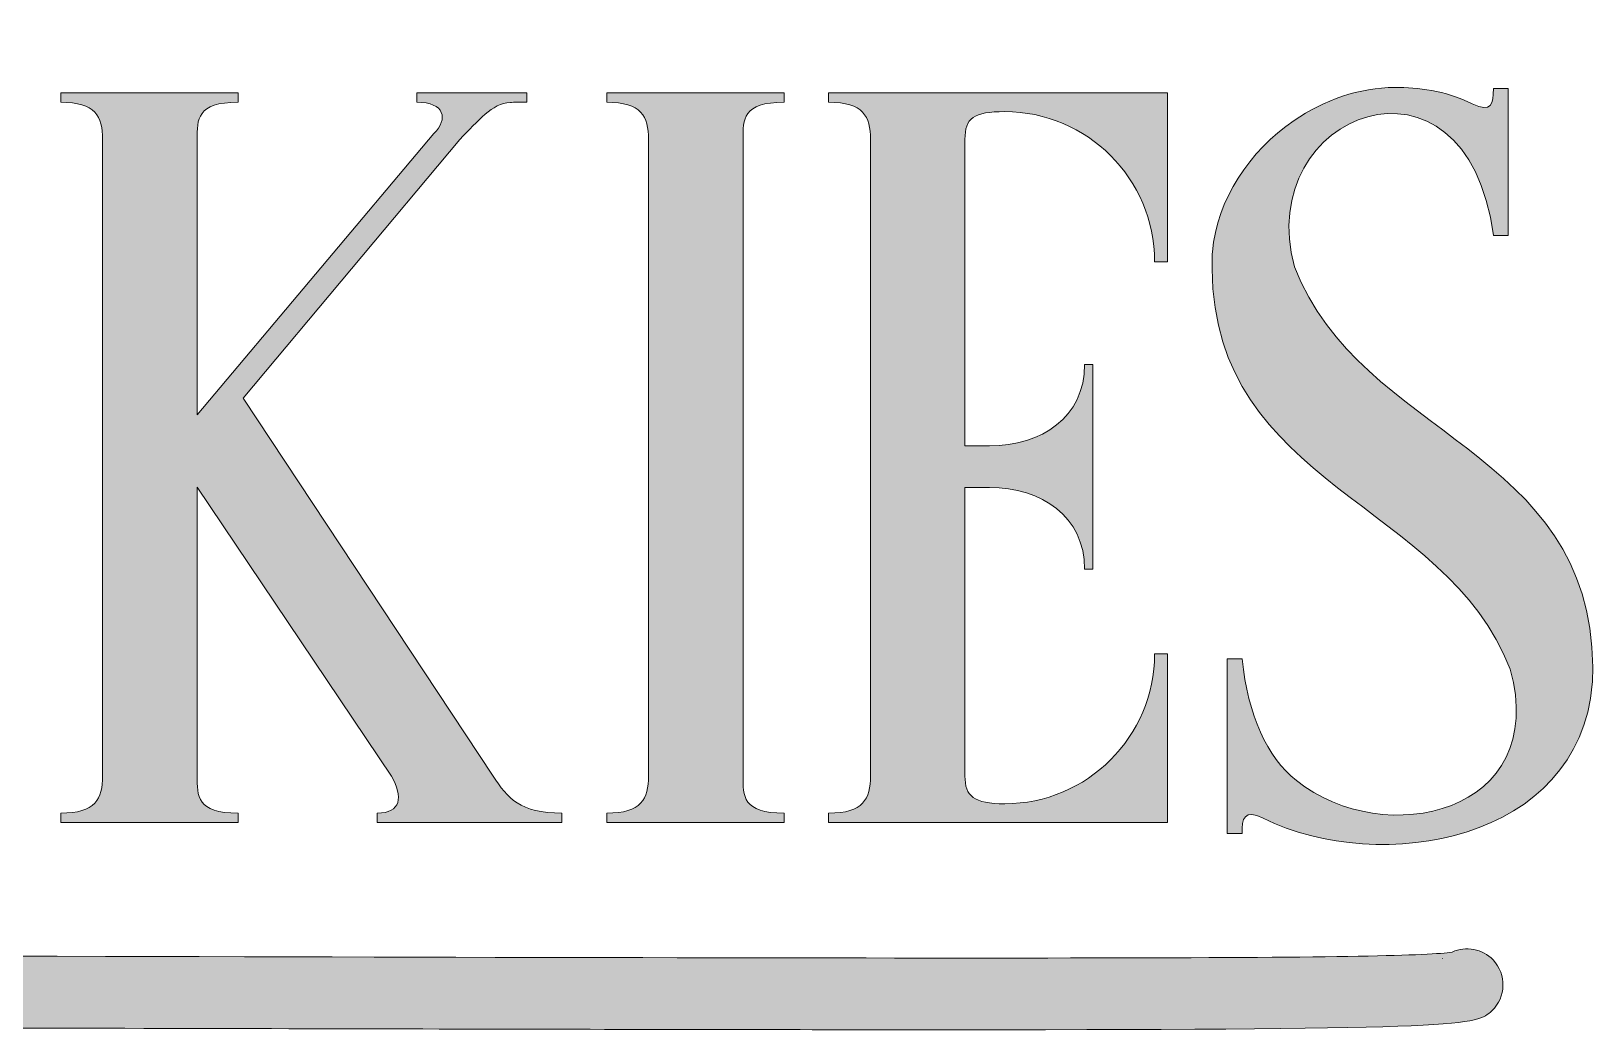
# Model space of a CAD drawing. Header units: inches. Extents: x 58 to 1022, y -797 to -283.
# Drawn here: x 833.9 to 1021.9, y -633.3 to -513 of the extents above; entities that cross this region are included whole.
import ezdxf

# ---------------------------------------------------------------- set-up
doc = ezdxf.new("R2010")
doc.units = ezdxf.units.IN
doc.header["$MEASUREMENT"] = 0
doc.layers.add('Layer 1', color=7, linetype='Continuous')

# ---------------------------------------------------------------- blocks, each defined once
blk = doc.blocks.new('block 14')
at = {"layer": 'Layer 1', "true_color": 0x680b10}
h = blk.add_hatch(color=246, dxfattribs=at)
h.dxf.hatch_style = 2
edge = h.paths.add_edge_path()
edge.add_spline(control_points=[(1021.9, -589.6), (1021.9, -590.27), (1021.89, -590.95), (1021.85, -591.64), (1020.27, -610.57), (996.43, -614.75), (982.21, -607.8), (979.91, -606.68), (979.67, -607.79), (979.67, -609.63), (979.67, -609.63), (977.88, -609.63), (977.88, -609.63), (977.88, -609.63), (977.88, -588.61), (977.88, -588.61), (977.88, -588.61), (979.67, -588.61), (979.67, -588.61), (980.43, -595.44), (982.64, -600.41), (986.22, -603.26), (996.84, -611.74), (1016.77, -607.21), (1011.96, -589.84), (1004.15, -569.6), (976.32, -567.89), (976.06, -541.64), (976.06, -541.64), (976.05, -541.64), (976.05, -541.64), (976.05, -541.64), (976.06, -541.64), (976.06, -541.64), (976.05, -540.97), (976.06, -540.29), (976.11, -539.6), (976.63, -533.29), (980.57, -527.46), (985.93, -523.79), (989.54, -521.31), (993.8, -519.81), (998.09, -519.81), (1000.9, -519.81), (1003.99, -520.11), (1007.4, -521.78), (1009.7, -522.9), (1009.94, -521.78), (1009.94, -519.94), (1009.94, -519.94), (1011.73, -519.94), (1011.73, -519.94), (1011.73, -519.94), (1011.73, -537.63), (1011.73, -537.63), (1011.73, -537.63), (1009.94, -537.63), (1009.94, -537.63), (1006.71, -513.03), (980.84, -522.82), (986, -541.4), (993.98, -562.09), (1021.64, -563.09), (1021.9, -589.6), (1021.9, -589.6), (1021.9, -589.6), (1021.9, -589.6)], knot_values=[0, 0, 0, 0, 1, 1, 1, 2, 2, 2, 3, 3, 3, 4, 4, 4, 5, 5, 5, 6, 6, 6, 7, 7, 7, 8, 8, 8, 9, 9, 9, 10, 10, 10, 11, 11, 11, 12, 12, 12, 13, 13, 13, 14, 14, 14, 15, 15, 15, 16, 16, 16, 17, 17, 17, 18, 18, 18, 19, 19, 19, 20, 20, 20, 21, 21, 21, 22, 22, 22, 22], degree=3, periodic=1)
h = blk.add_hatch(color=246, dxfattribs=at)
h.dxf.hatch_style = 2
edge = h.paths.add_edge_path()
edge.add_spline(control_points=[(897.77, -607.18), (897.77, -607.18), (897.77, -608.31), (897.77, -608.31), (897.77, -608.31), (875.55, -608.31), (875.55, -608.31), (875.55, -608.31), (875.55, -607.18), (875.55, -607.18), (878.37, -607.18), (878.71, -605.24), (877.25, -602.71), (877.25, -602.71), (853.86, -567.92), (853.86, -567.92), (853.86, -567.92), (853.86, -602.71), (853.86, -602.71), (853.86, -605.09), (853.79, -607.18), (858.79, -607.18), (858.79, -607.18), (858.79, -608.31), (858.79, -608.31), (858.79, -608.31), (837.44, -608.31), (837.44, -608.31), (837.44, -608.31), (837.44, -607.18), (837.44, -607.18), (841.63, -607.18), (842.48, -605.46), (842.48, -602.71), (842.48, -602.71), (842.48, -526.05), (842.48, -526.05), (842.48, -523.3), (841.63, -521.58), (837.44, -521.58), (837.44, -521.58), (837.44, -520.46), (837.44, -520.46), (837.44, -520.46), (858.79, -520.46), (858.79, -520.46), (858.79, -520.46), (858.79, -521.58), (858.79, -521.58), (853.79, -521.58), (853.86, -523.67), (853.86, -526.05), (853.86, -526.05), (853.86, -559.23), (853.86, -559.23), (853.86, -559.23), (882.36, -525.36), (882.36, -525.36), (884.13, -523.58), (883.67, -521.58), (880.31, -521.58), (880.31, -521.58), (880.31, -520.46), (880.31, -520.46), (880.31, -520.46), (893.57, -520.46), (893.57, -520.46), (893.57, -520.46), (893.57, -521.58), (893.57, -521.58), (893.38, -521.58), (891.75, -521.59), (891.58, -521.6), (889.33, -521.71), (887.74, -523.84), (885.48, -526.05), (885.48, -526.05), (859.4, -557.2), (859.4, -557.2), (859.4, -557.2), (889.5, -602.71), (889.5, -602.71), (891.22, -605.38), (892.77, -607.18), (897.77, -607.18)], knot_values=[0, 0, 0, 0, 1, 1, 1, 2, 2, 2, 3, 3, 3, 4, 4, 4, 5, 5, 5, 6, 6, 6, 7, 7, 7, 8, 8, 8, 9, 9, 9, 10, 10, 10, 11, 11, 11, 12, 12, 12, 13, 13, 13, 14, 14, 14, 15, 15, 15, 16, 16, 16, 17, 17, 17, 18, 18, 18, 19, 19, 19, 20, 20, 20, 21, 21, 21, 22, 22, 22, 23, 23, 23, 24, 24, 24, 25, 25, 25, 26, 26, 26, 27, 27, 27, 28, 28, 28, 28], degree=3, periodic=1)
h = blk.add_hatch(color=246, dxfattribs=at)
h.dxf.hatch_style = 2
edge = h.paths.add_edge_path()
edge.add_spline(control_points=[(919.59, -526.05), (919.59, -526.05), (919.59, -602.71), (919.59, -602.71), (919.59, -605.09), (919.52, -607.18), (924.53, -607.18), (924.53, -607.18), (924.53, -608.31), (924.53, -608.31), (924.53, -608.31), (903.17, -608.31), (903.17, -608.31), (903.17, -608.31), (903.17, -607.18), (903.17, -607.18), (907.36, -607.18), (908.21, -605.46), (908.21, -602.71), (908.21, -602.71), (908.21, -526.05), (908.21, -526.05), (908.21, -523.3), (907.36, -521.58), (903.17, -521.58), (903.17, -521.58), (903.17, -520.46), (903.17, -520.46), (903.17, -520.46), (924.53, -520.46), (924.53, -520.46), (924.53, -520.46), (924.53, -521.58), (924.53, -521.58), (919.52, -521.58), (919.59, -523.67), (919.59, -526.05)], knot_values=[0, 0, 0, 0, 1, 1, 1, 2, 2, 2, 3, 3, 3, 4, 4, 4, 5, 5, 5, 6, 6, 6, 7, 7, 7, 8, 8, 8, 9, 9, 9, 10, 10, 10, 11, 11, 11, 12, 12, 12, 12], degree=3, periodic=1)
h = blk.add_hatch(color=246, dxfattribs=at)
h.dxf.hatch_style = 2
edge = h.paths.add_edge_path()
edge.add_spline(control_points=[(970.71, -540.79), (970.71, -540.79), (969.15, -540.79), (969.15, -540.79), (969.15, -540.79), (969.15, -540.74), (969.15, -540.74), (969.15, -530.83), (961.03, -522.71), (951.12, -522.71), (947.34, -522.71), (946.31, -523.49), (946.31, -526.05), (946.31, -526.05), (946.31, -562.97), (946.31, -562.97), (946.31, -562.97), (949.25, -562.97), (949.25, -562.97), (955.56, -562.97), (960.72, -559.48), (960.72, -553.17), (960.72, -553.17), (960.72, -553.14), (960.72, -553.14), (960.72, -553.14), (961.71, -553.14), (961.71, -553.14), (961.71, -553.14), (961.71, -577.81), (961.71, -577.81), (961.71, -577.81), (960.72, -577.81), (960.72, -577.81), (960.72, -577.81), (960.72, -577.78), (960.72, -577.78), (960.72, -571.48), (955.56, -567.98), (949.25, -567.98), (949.25, -567.98), (946.31, -567.98), (946.31, -567.98), (946.31, -567.98), (946.31, -602.71), (946.31, -602.71), (946.31, -605.13), (947.34, -606.05), (951.12, -606.05), (961.03, -606.05), (969.15, -597.94), (969.15, -588.02), (969.15, -588.02), (969.15, -587.98), (969.15, -587.98), (969.15, -587.98), (970.71, -587.98), (970.71, -587.98), (970.71, -587.98), (970.71, -608.31), (970.71, -608.31), (970.71, -608.31), (929.89, -608.31), (929.89, -608.31), (929.89, -608.31), (929.89, -607.18), (929.89, -607.18), (934.08, -607.18), (934.93, -605.46), (934.93, -602.71), (934.93, -602.71), (934.93, -526.05), (934.93, -526.05), (934.93, -523.3), (934.08, -521.58), (929.89, -521.58), (929.89, -521.58), (929.89, -520.46), (929.89, -520.46), (929.89, -520.46), (970.71, -520.46), (970.71, -520.46), (970.71, -520.46), (970.71, -540.79), (970.71, -540.79)], knot_values=[0, 0, 0, 0, 1, 1, 1, 2, 2, 2, 3, 3, 3, 4, 4, 4, 5, 5, 5, 6, 6, 6, 7, 7, 7, 8, 8, 8, 9, 9, 9, 10, 10, 10, 11, 11, 11, 12, 12, 12, 13, 13, 13, 14, 14, 14, 15, 15, 15, 16, 16, 16, 17, 17, 17, 18, 18, 18, 19, 19, 19, 20, 20, 20, 21, 21, 21, 22, 22, 22, 23, 23, 23, 24, 24, 24, 25, 25, 25, 26, 26, 26, 27, 27, 27, 28, 28, 28, 28], degree=3, periodic=1)
at = {"layer": 'Layer 1', "lineweight": 0}
for points, knots in [([(1021.9, -589.6), (1021.9, -590.27), (1021.89, -590.95), (1021.85, -591.64), (1020.27, -610.57), (996.43, -614.75), (982.21, -607.8), (979.91, -606.68), (979.67, -607.79), (979.67, -609.63), (979.67, -609.63), (977.88, -609.63), (977.88, -609.63), (977.88, -609.63), (977.88, -588.61), (977.88, -588.61), (977.88, -588.61), (979.67, -588.61), (979.67, -588.61), (980.43, -595.44), (982.64, -600.41), (986.22, -603.26), (996.84, -611.74), (1016.77, -607.21), (1011.96, -589.84), (1004.15, -569.6), (976.32, -567.89), (976.06, -541.64), (976.06, -541.64), (976.05, -541.64), (976.05, -541.64), (976.05, -541.64), (976.06, -541.64), (976.06, -541.64), (976.05, -540.97), (976.06, -540.29), (976.11, -539.6), (976.63, -533.29), (980.57, -527.46), (985.93, -523.79), (989.54, -521.31), (993.8, -519.81), (998.09, -519.81), (1000.9, -519.81), (1003.99, -520.11), (1007.4, -521.78), (1009.7, -522.9), (1009.94, -521.78), (1009.94, -519.94), (1009.94, -519.94), (1011.73, -519.94), (1011.73, -519.94), (1011.73, -519.94), (1011.73, -537.63), (1011.73, -537.63), (1011.73, -537.63), (1009.94, -537.63), (1009.94, -537.63), (1006.71, -513.03), (980.84, -522.82), (986, -541.4), (993.98, -562.09), (1021.64, -563.09), (1021.9, -589.6), (1021.9, -589.6), (1021.9, -589.6), (1021.9, -589.6)], [0, 0, 0, 0, 1, 1, 1, 2, 2, 2, 3, 3, 3, 4, 4, 4, 5, 5, 5, 6, 6, 6, 7, 7, 7, 8, 8, 8, 9, 9, 9, 10, 10, 10, 11, 11, 11, 12, 12, 12, 13, 13, 13, 14, 14, 14, 15, 15, 15, 16, 16, 16, 17, 17, 17, 18, 18, 18, 19, 19, 19, 20, 20, 20, 21, 21, 21, 22, 22, 22, 22]), ([(897.77, -607.18), (897.77, -607.18), (897.77, -608.31), (897.77, -608.31), (897.77, -608.31), (875.55, -608.31), (875.55, -608.31), (875.55, -608.31), (875.55, -607.18), (875.55, -607.18), (878.37, -607.18), (878.71, -605.24), (877.25, -602.71), (877.25, -602.71), (853.86, -567.92), (853.86, -567.92), (853.86, -567.92), (853.86, -602.71), (853.86, -602.71), (853.86, -605.09), (853.79, -607.18), (858.79, -607.18), (858.79, -607.18), (858.79, -608.31), (858.79, -608.31), (858.79, -608.31), (837.44, -608.31), (837.44, -608.31), (837.44, -608.31), (837.44, -607.18), (837.44, -607.18), (841.63, -607.18), (842.48, -605.46), (842.48, -602.71), (842.48, -602.71), (842.48, -526.05), (842.48, -526.05), (842.48, -523.3), (841.63, -521.58), (837.44, -521.58), (837.44, -521.58), (837.44, -520.46), (837.44, -520.46), (837.44, -520.46), (858.79, -520.46), (858.79, -520.46), (858.79, -520.46), (858.79, -521.58), (858.79, -521.58), (853.79, -521.58), (853.86, -523.67), (853.86, -526.05), (853.86, -526.05), (853.86, -559.23), (853.86, -559.23), (853.86, -559.23), (882.36, -525.36), (882.36, -525.36), (884.13, -523.58), (883.67, -521.58), (880.31, -521.58), (880.31, -521.58), (880.31, -520.46), (880.31, -520.46), (880.31, -520.46), (893.57, -520.46), (893.57, -520.46), (893.57, -520.46), (893.57, -521.58), (893.57, -521.58), (893.38, -521.58), (891.75, -521.59), (891.58, -521.6), (889.33, -521.71), (887.74, -523.84), (885.48, -526.05), (885.48, -526.05), (859.4, -557.2), (859.4, -557.2), (859.4, -557.2), (889.5, -602.71), (889.5, -602.71), (891.22, -605.38), (892.77, -607.18), (897.77, -607.18)], [0, 0, 0, 0, 1, 1, 1, 2, 2, 2, 3, 3, 3, 4, 4, 4, 5, 5, 5, 6, 6, 6, 7, 7, 7, 8, 8, 8, 9, 9, 9, 10, 10, 10, 11, 11, 11, 12, 12, 12, 13, 13, 13, 14, 14, 14, 15, 15, 15, 16, 16, 16, 17, 17, 17, 18, 18, 18, 19, 19, 19, 20, 20, 20, 21, 21, 21, 22, 22, 22, 23, 23, 23, 24, 24, 24, 25, 25, 25, 26, 26, 26, 27, 27, 27, 28, 28, 28, 28]), ([(919.59, -526.05), (919.59, -526.05), (919.59, -602.71), (919.59, -602.71), (919.59, -605.09), (919.52, -607.18), (924.53, -607.18), (924.53, -607.18), (924.53, -608.31), (924.53, -608.31), (924.53, -608.31), (903.17, -608.31), (903.17, -608.31), (903.17, -608.31), (903.17, -607.18), (903.17, -607.18), (907.36, -607.18), (908.21, -605.46), (908.21, -602.71), (908.21, -602.71), (908.21, -526.05), (908.21, -526.05), (908.21, -523.3), (907.36, -521.58), (903.17, -521.58), (903.17, -521.58), (903.17, -520.46), (903.17, -520.46), (903.17, -520.46), (924.53, -520.46), (924.53, -520.46), (924.53, -520.46), (924.53, -521.58), (924.53, -521.58), (919.52, -521.58), (919.59, -523.67), (919.59, -526.05)], [0, 0, 0, 0, 1, 1, 1, 2, 2, 2, 3, 3, 3, 4, 4, 4, 5, 5, 5, 6, 6, 6, 7, 7, 7, 8, 8, 8, 9, 9, 9, 10, 10, 10, 11, 11, 11, 12, 12, 12, 12]), ([(970.71, -540.79), (970.71, -540.79), (969.15, -540.79), (969.15, -540.79), (969.15, -540.79), (969.15, -540.74), (969.15, -540.74), (969.15, -530.83), (961.03, -522.71), (951.12, -522.71), (947.34, -522.71), (946.31, -523.49), (946.31, -526.05), (946.31, -526.05), (946.31, -562.97), (946.31, -562.97), (946.31, -562.97), (949.25, -562.97), (949.25, -562.97), (955.56, -562.97), (960.72, -559.48), (960.72, -553.17), (960.72, -553.17), (960.72, -553.14), (960.72, -553.14), (960.72, -553.14), (961.71, -553.14), (961.71, -553.14), (961.71, -553.14), (961.71, -577.81), (961.71, -577.81), (961.71, -577.81), (960.72, -577.81), (960.72, -577.81), (960.72, -577.81), (960.72, -577.78), (960.72, -577.78), (960.72, -571.48), (955.56, -567.98), (949.25, -567.98), (949.25, -567.98), (946.31, -567.98), (946.31, -567.98), (946.31, -567.98), (946.31, -602.71), (946.31, -602.71), (946.31, -605.13), (947.34, -606.05), (951.12, -606.05), (961.03, -606.05), (969.15, -597.94), (969.15, -588.02), (969.15, -588.02), (969.15, -587.98), (969.15, -587.98), (969.15, -587.98), (970.71, -587.98), (970.71, -587.98), (970.71, -587.98), (970.71, -608.31), (970.71, -608.31), (970.71, -608.31), (929.89, -608.31), (929.89, -608.31), (929.89, -608.31), (929.89, -607.18), (929.89, -607.18), (934.08, -607.18), (934.93, -605.46), (934.93, -602.71), (934.93, -602.71), (934.93, -526.05), (934.93, -526.05), (934.93, -523.3), (934.08, -521.58), (929.89, -521.58), (929.89, -521.58), (929.89, -520.46), (929.89, -520.46), (929.89, -520.46), (970.71, -520.46), (970.71, -520.46), (970.71, -520.46), (970.71, -540.79), (970.71, -540.79)], [0, 0, 0, 0, 1, 1, 1, 2, 2, 2, 3, 3, 3, 4, 4, 4, 5, 5, 5, 6, 6, 6, 7, 7, 7, 8, 8, 8, 9, 9, 9, 10, 10, 10, 11, 11, 11, 12, 12, 12, 13, 13, 13, 14, 14, 14, 15, 15, 15, 16, 16, 16, 17, 17, 17, 18, 18, 18, 19, 19, 19, 20, 20, 20, 21, 21, 21, 22, 22, 22, 23, 23, 23, 24, 24, 24, 25, 25, 25, 26, 26, 26, 27, 27, 27, 28, 28, 28, 28])]:
    blk.add_open_spline(points, degree=3, knots=knots, dxfattribs=at)
blk = doc.blocks.new('block 21')
at = {"layer": 'Layer 1', "true_color": 0x680b10}
h = blk.add_hatch(color=246, dxfattribs=at)
h.dxf.hatch_style = 2
edge = h.paths.add_edge_path()
edge.add_spline(control_points=[(945.03, -633.26), (919.17, -633.26), (882.68, -633.17), (831.04, -633.05), (695.54, -632.71), (468.75, -632.16), (73.21, -632.16), (70.82, -632.16), (68.89, -630.22), (68.89, -627.84), (68.89, -625.45), (70.82, -623.51), (73.21, -623.51), (468.76, -623.51), (695.55, -624.07), (831.06, -624.4), (959.47, -624.72), (999.78, -624.81), (1004.98, -623.9), (1006.61, -623.16), (1008.61, -623.49), (1009.91, -624.86), (1011.55, -626.6), (1011.48, -629.33), (1009.75, -630.97), (1007.88, -632.74), (1007.33, -633.26), (945.03, -633.26)], knot_values=[0, 0, 0, 0, 1, 1, 1, 2, 2, 2, 3, 3, 3, 4, 4, 4, 5, 5, 5, 6, 6, 6, 7, 7, 7, 8, 8, 8, 9, 9, 9, 9], degree=3, periodic=1)
edge = h.paths.add_edge_path()
edge.add_spline(control_points=[(1003.81, -624.69), (1003.81, -624.69), (1003.8, -624.7), (1003.8, -624.7), (1003.8, -624.7), (1003.81, -624.69), (1003.81, -624.69)], knot_values=[0, 0, 0, 0, 1, 1, 1, 2, 2, 2, 2], degree=3, periodic=1)
edge = h.paths.add_edge_path()
edge.add_spline(control_points=[(1003.82, -624.68), (1003.82, -624.68), (1003.82, -624.68), (1003.82, -624.69), (1003.82, -624.68), (1003.82, -624.68), (1003.82, -624.68)], knot_values=[0, 0, 0, 0, 1, 1, 1, 2, 2, 2, 2], degree=3, periodic=1)
at = {"layer": 'Layer 1', "lineweight": 0}
for points, knots in [([(945.03, -633.26), (919.17, -633.26), (882.68, -633.17), (831.04, -633.05), (695.54, -632.71), (468.75, -632.16), (73.21, -632.16), (70.82, -632.16), (68.89, -630.22), (68.89, -627.84), (68.89, -625.45), (70.82, -623.51), (73.21, -623.51), (468.76, -623.51), (695.55, -624.07), (831.06, -624.4), (959.47, -624.72), (999.78, -624.81), (1004.98, -623.9), (1006.61, -623.16), (1008.61, -623.49), (1009.91, -624.86), (1011.55, -626.6), (1011.48, -629.33), (1009.75, -630.97), (1007.88, -632.74), (1007.33, -633.26), (945.03, -633.26)], [0, 0, 0, 0, 1, 1, 1, 2, 2, 2, 3, 3, 3, 4, 4, 4, 5, 5, 5, 6, 6, 6, 7, 7, 7, 8, 8, 8, 9, 9, 9, 9]), ([(1003.81, -624.69), (1003.81, -624.69), (1003.8, -624.7), (1003.8, -624.7), (1003.8, -624.7), (1003.81, -624.69), (1003.81, -624.69)], [0, 0, 0, 0, 1, 1, 1, 2, 2, 2, 2]), ([(1003.82, -624.68), (1003.82, -624.68), (1003.82, -624.68), (1003.82, -624.69), (1003.82, -624.68), (1003.82, -624.68), (1003.82, -624.68)], [0, 0, 0, 0, 1, 1, 1, 2, 2, 2, 2])]:
    blk.add_open_spline(points, degree=3, knots=knots, dxfattribs=at)
blk = doc.blocks.new('block 13')
at = {"layer": 'Layer 1'}
for name in ['block 14', 'block 21']:
    blk.add_blockref(name, (0, 0), dxfattribs=at)
blk = doc.blocks.new('block 2')
at = {"layer": 'Layer 1'}
blk.add_blockref('block 13', (0, 0), dxfattribs=at)

msp = doc.modelspace()

# ---------------------------------------------------------------- block references
at = {"layer": 'Layer 1'}
msp.add_blockref('block 2', (0, 0), dxfattribs=at)

doc.saveas('drawing.dxf')
